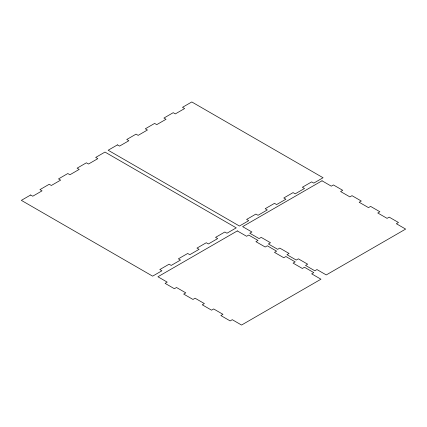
<?xml version="1.0" encoding="UTF-8"?>
<svg xmlns="http://www.w3.org/2000/svg" width="427" height="427" viewBox="0 0 427 427"><rect width="100%" height="100%" fill="white"/><g stroke="black" fill="none" stroke-linecap="round" stroke-linejoin="round"><path stroke-width="0.64" d="M30.643 194.995L21.35 200.359L152.626 276.152L161.918 270.787L159.799 269.565L169.092 264.196L171.211 265.418L180.504 260.054L178.385 258.831L187.683 253.467L189.796 254.689L199.089 249.325L196.975 248.103L206.268 242.739L208.381 243.961L217.674 238.592L215.56 237.369L224.853 232.005L226.967 233.227L236.259 227.863L104.983 152.071L95.691 157.435L97.81 158.663L88.517 164.027L86.398 162.804L77.106 168.169L79.225 169.391L69.932 174.755L67.813 173.533L58.52 178.897L60.639 180.119L51.347 185.483L49.228 184.261L39.935 189.631L42.054 190.853L32.762 196.217L30.643 194.995M117.457 144.876L108.159 150.24L239.44 226.032L248.733 220.663L246.614 219.441L255.906 214.076L258.025 215.299L267.318 209.935L265.199 208.712L274.492 203.348L276.611 204.57L285.903 199.206L283.784 197.984L293.077 192.614L295.196 193.837L304.488 188.472L302.369 187.25L311.662 181.886L313.781 183.108L323.074 177.744L191.798 101.952L182.505 107.316L184.619 108.538L175.326 113.902L173.213 112.68L163.92 118.049L166.034 119.272L156.741 124.636L154.627 123.414L145.335 128.778L147.448 130L138.156 135.364L136.042 134.142L126.75 139.506L128.863 140.729L119.571 146.098L117.457 144.876M322.017 180.797L242.616 226.641L251.909 232.005L249.79 233.227L259.082 238.592L261.201 237.369L270.494 242.739L268.375 243.961L277.667 249.325L279.786 248.103L289.079 253.467L286.96 254.689L296.253 260.054L298.372 258.831L307.664 264.196L305.545 265.418L314.838 270.787L316.957 269.565L326.249 274.929L405.65 229.085L396.357 223.721L398.476 222.499L389.184 217.135L387.065 218.357L377.772 212.993L379.891 211.771L370.599 206.401L368.48 207.623L359.187 202.259L361.301 201.037L352.008 195.673L349.894 196.895L340.602 191.531L342.716 190.309L333.423 184.944L331.309 186.167L322.017 180.797M237.321 230.922L157.921 276.76L167.213 282.124L165.094 283.352L174.387 288.716L176.506 287.494L185.798 292.858L183.679 294.08L192.972 299.444L195.091 298.222L204.384 303.586L202.265 304.809L211.557 310.173L213.676 308.951L222.969 314.32L220.85 315.542L230.142 320.907L232.261 319.684L241.554 325.048L320.955 279.205L311.662 273.84L313.781 272.618L304.488 267.254L302.369 268.476L293.077 263.112L295.196 261.89L285.903 256.526L283.784 257.748L274.492 252.378L276.611 251.156L267.318 245.792L265.199 247.014L255.906 241.65L258.025 240.428L248.733 235.063L246.614 236.286L237.321 230.922"/></g></svg>
